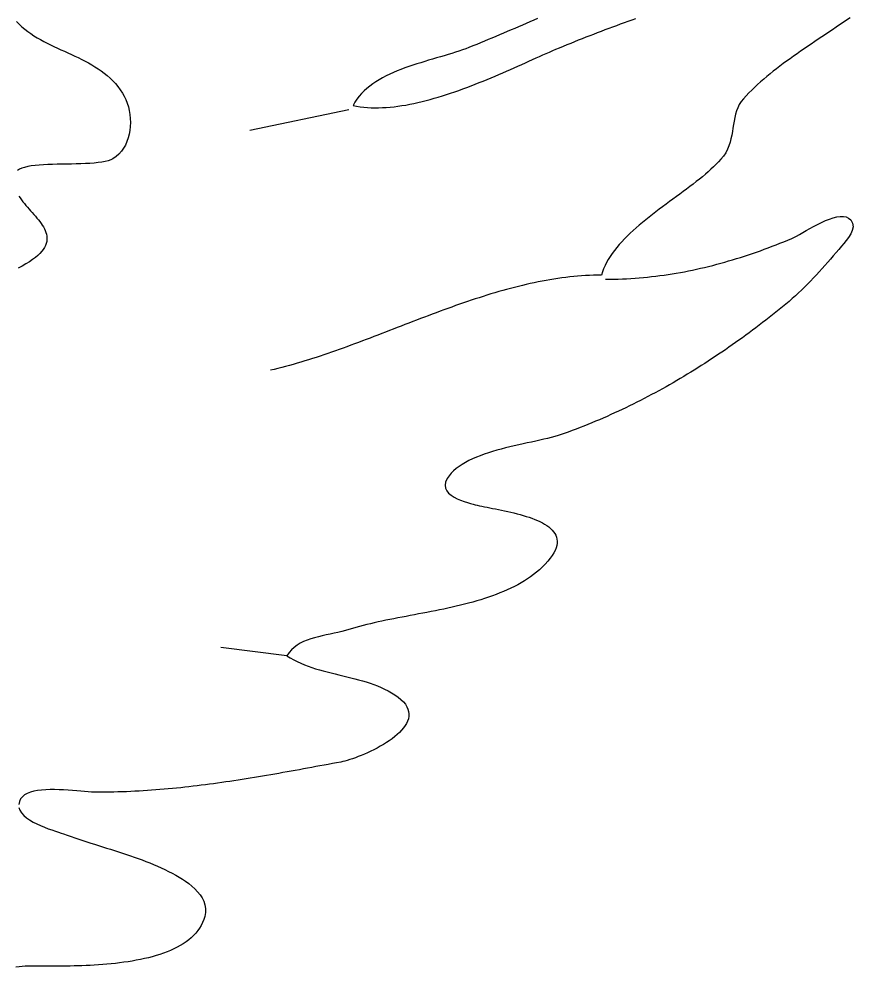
# Model space of a CAD drawing. Header units: millimetres. Extents: x 46 to 1464, y 30 to 1506.
# Drawn here: x 900.2 to 1101.8, y 728.8 to 957.9 of the extents above; entities that cross this region are included whole.
import ezdxf

# ---------------------------------------------------------------- set-up
doc = ezdxf.new("R2010")
doc.units = ezdxf.units.MM
doc.layers.add('0_0_0', color=3, linetype='Continuous')

msp = doc.modelspace()

# ---------------------------------------------------------------- linework, layer by layer
at = {"layer": '0_0_0'}
for points in [[(1101.1065, 958.2139), (1100.2681, 957.6286), (1099.4238, 957.0457), (1098.5746, 956.4647), (1097.7211, 955.8854), (1096.8643, 955.3072), (1096.0049, 954.7297), (1095.1436, 954.1526), (1094.2813, 953.5753), (1093.4188, 952.9976), (1092.5568, 952.4189), (1091.6962, 951.839), (1090.8377, 951.2572), (1089.9821, 950.6734), (1089.1302, 950.0869), (1088.2829, 949.4975), (1087.4408, 948.9047), (1086.6048, 948.3081), (1085.7757, 947.7073), (1084.9542, 947.1018), (1084.1412, 946.4913), (1083.3375, 945.8753), (1082.5438, 945.2534), (1081.7609, 944.6253), (1080.9896, 943.9905), (1080.2308, 943.3485), (1079.4851, 942.6991), (1078.7534, 942.0416), (1078.0365, 941.3759), (1077.3352, 940.7014), (1076.6502, 940.0177), (1075.9824, 939.3244), (1075.3326, 938.6211), (1074.7775, 937.9313), (1074.3203, 937.2094), (1073.9481, 936.4586), (1073.6482, 935.6823), (1073.4078, 934.8839), (1073.2142, 934.0666), (1073.0545, 933.2337), (1072.9161, 932.3887), (1072.7861, 931.5348), (1072.6519, 930.6753), (1072.5005, 929.8136), (1072.3193, 928.9531), (1072.0956, 928.097), (1071.8164, 927.2487), (1071.4692, 926.4116), (1071.041, 925.5888), (1070.5193, 924.7838), (1069.8911, 924), (1069.3359, 923.3942), (1068.7494, 922.7903), (1068.1334, 922.1879), (1067.4898, 921.5867), (1066.8204, 920.9865), (1066.1272, 920.387), (1065.4121, 919.7878), (1064.6769, 919.1888), (1063.9235, 918.5895), (1063.1539, 917.9897), (1062.3699, 917.3891), (1061.5734, 916.7874), (1060.7662, 916.1843), (1059.9504, 915.5795), (1059.1278, 914.9728), (1058.3002, 914.3638), (1057.4695, 913.7523), (1056.6378, 913.1379), (1055.8067, 912.5204), (1054.9783, 911.8995), (1054.1545, 911.2749), (1053.337, 910.6462), (1052.5278, 910.0132), (1051.7289, 909.3756), (1050.942, 908.7332), (1050.1691, 908.0855), (1049.412, 907.4324), (1048.6727, 906.7736), (1047.9531, 906.1086), (1047.255, 905.4373), (1046.5803, 904.7594), (1045.931, 904.0746), (1045.3088, 903.3825), (1044.7158, 902.6829), (1044.1538, 901.9755), (1043.6246, 901.26), (1043.1302, 900.536), (1042.6725, 899.8034), (1042.2533, 899.0619), (1041.8746, 898.311), (1041.5382, 897.5506), (1041.246, 896.7804), (1041, 896), (1040.0423, 895.9903), (1039.0849, 895.9669), (1038.1278, 895.93), (1037.1709, 895.8801), (1036.2143, 895.8172), (1035.2579, 895.7417), (1034.3018, 895.6539), (1033.3461, 895.5539), (1032.3906, 895.4422), (1031.4354, 895.319), (1030.4804, 895.1845), (1029.5258, 895.0389), (1028.5715, 894.8827), (1027.6176, 894.716), (1026.6639, 894.5392), (1025.7105, 894.3524), (1024.7575, 894.156), (1023.8048, 893.9502), (1022.8525, 893.7353), (1021.9005, 893.5116), (1020.9488, 893.2793), (1019.9975, 893.0387), (1019.0466, 892.7901), (1018.096, 892.5338), (1017.1458, 892.27), (1016.196, 891.999), (1015.2465, 891.7211), (1014.2974, 891.4365), (1013.3488, 891.1455), (1012.4005, 890.8484), (1011.4526, 890.5454), (1010.5051, 890.2369), (1009.558, 889.923), (1008.6113, 889.6041), (1007.6651, 889.2805), (1006.7193, 888.9523), (1005.7739, 888.6199), (1004.8289, 888.2836), (1003.8844, 887.9436), (1002.9403, 887.6001), (1001.9967, 887.2535), (1001.0535, 886.9041), (1000.1108, 886.552), (999.1686, 886.1976), (998.2268, 885.8412), (997.2855, 885.4829), (996.3447, 885.1231), (995.4044, 884.7621), (994.4645, 884.4001), (993.5252, 884.0374), (992.5863, 883.6743), (991.648, 883.311), (990.7102, 882.9478), (989.7729, 882.585), (988.8361, 882.2228), (987.8998, 881.8615), (986.9641, 881.5014), (986.0289, 881.1428), (985.0942, 880.7859), (984.1601, 880.431), (983.2266, 880.0784), (982.2936, 879.7283), (981.3611, 879.381), (980.4293, 879.0368), (979.498, 878.696), (978.5672, 878.3588), (977.6371, 878.0255), (976.7076, 877.6963), (975.7786, 877.3716), (974.8502, 877.0515), (973.9225, 876.7365), (972.9953, 876.4267), (972.0688, 876.1224), (971.1429, 875.8239), (970.2176, 875.5315), (969.2929, 875.2454), (968.3689, 874.9659), (967.4455, 874.6933), (966.5227, 874.4278), (965.6006, 874.1697), (964.6791, 873.9193), (963.7583, 873.6768), (962.8382, 873.4426), (961.9187, 873.2169), (961, 873)], [(1025.569, 958.0536), (1024.6579, 957.6462), (1023.7457, 957.2408), (1022.8323, 956.8376), (1021.9177, 956.4364), (1021.002, 956.0372), (1020.0852, 955.6399), (1019.1673, 955.2446), (1018.2482, 954.8512), (1017.3281, 954.4597), (1016.4069, 954.07), (1015.4846, 953.6821), (1014.5613, 953.2959), (1013.6369, 952.9115), (1012.7115, 952.5287), (1011.7851, 952.1476), (1010.8577, 951.7681), (1009.9293, 951.3902), (1009, 951.0139), (1008.2213, 950.7103), (1007.4139, 950.4155), (1006.58, 950.128), (1005.7222, 949.8463), (1004.8428, 949.569), (1003.9444, 949.2947), (1003.0294, 949.0219), (1002.1003, 948.7492), (1001.1594, 948.4752), (1000.2093, 948.1985), (999.2523, 947.9175), (998.291, 947.6309), (997.3278, 947.3373), (996.3652, 947.0351), (995.4055, 946.723), (994.4513, 946.3996), (993.505, 946.0634), (992.569, 945.7129), (991.6458, 945.3468), (990.7379, 944.9635), (989.8477, 944.5617), (988.9776, 944.14), (988.1301, 943.6969), (987.3076, 943.2309), (986.5127, 942.7407), (985.7477, 942.2247), (985.0151, 941.6817), (984.3174, 941.11), (983.6569, 940.5084), (983.0362, 939.8753), (982.4577, 939.2093), (981.9239, 938.5091), (981.4371, 937.7731), (981, 937), (981.8444, 936.8358), (982.7013, 936.7012), (983.57, 936.5956), (984.4499, 936.518), (985.3406, 936.4678), (986.2414, 936.444), (987.1519, 936.4459), (988.0714, 936.4727), (988.9995, 936.5236), (989.9356, 936.5978), (990.8791, 936.6945), (991.8296, 936.813), (992.7863, 936.9524), (993.7489, 937.1119), (994.7168, 937.2908), (995.6893, 937.4882), (996.6661, 937.7033), (997.6464, 937.9355), (998.6299, 938.1837), (999.6158, 938.4474), (1000.6038, 938.7256), (1001.5932, 939.0176), (1002.5835, 939.3226), (1003.5741, 939.6398), (1004.5646, 939.9684), (1005.5543, 940.3076), (1006.5427, 940.6566), (1007.5292, 941.0146), (1008.5134, 941.3809), (1009.4947, 941.7545), (1010.4725, 942.1348), (1011.4462, 942.5209), (1012.4154, 942.9121), (1013.3795, 943.3075), (1014.338, 943.7064), (1015.2902, 944.108), (1016.2357, 944.5114), (1017.1739, 944.9159), (1018.1042, 945.3206), (1019.0262, 945.7249), (1019.9392, 946.1278), (1020.8427, 946.5286), (1021.7363, 946.9265), (1022.6192, 947.3208), (1023.491, 947.7105), (1024.3512, 948.095), (1025.1992, 948.4734), (1026.0344, 948.8449), (1026.8563, 949.2088), (1027.6643, 949.5642), (1028.458, 949.9103), (1029.2367, 950.2464), (1030, 950.5717), (1030.9127, 950.9558), (1031.8266, 951.3364), (1032.7417, 951.7135), (1033.6578, 952.0874), (1034.5749, 952.4581), (1035.493, 952.8258), (1036.4121, 953.1905), (1037.332, 953.5524), (1038.2527, 953.9116), (1039.1742, 954.2682), (1040.0963, 954.6223), (1041.0192, 954.9741), (1041.9426, 955.3237), (1042.8666, 955.6711), (1043.7911, 956.0166), (1044.716, 956.3602), (1045.6413, 956.702), (1046.5669, 957.0422), (1047.4929, 957.3808), (1048.419, 957.7181), (1049.3454, 958.054)], [(899.6217, 957.3051), (900.2709, 956.649), (900.9457, 956.0291), (901.6443, 955.443), (902.3649, 954.8879), (903.1057, 954.3614), (903.8649, 953.8609), (904.6407, 953.3839), (905.4313, 952.9277), (906.2348, 952.4898), (907.0496, 952.0676), (907.8736, 951.6587), (908.7053, 951.2603), (909.5427, 950.87), (910.384, 950.4852), (911.2275, 950.1034), (912.0713, 949.7219), (912.9136, 949.3382), (913.7526, 948.9497), (914.5866, 948.5539), (915.4137, 948.1483), (916.232, 947.7302), (917.0399, 947.2971), (917.8355, 946.8464), (918.6169, 946.3755), (919.3824, 945.882), (920.1302, 945.3632), (920.8585, 944.8166), (921.5654, 944.2396), (922.2491, 943.6297), (922.908, 942.9842), (923.54, 942.3007), (924.1435, 941.5765), (924.7166, 940.8092), (925.2576, 939.9961), (925.6921, 939.2333), (926.0741, 938.4197), (926.402, 937.5627), (926.6741, 936.6699), (926.8888, 935.7489), (927.0443, 934.8074), (927.1391, 933.8527), (927.1716, 932.8927), (927.14, 931.9347), (927.0427, 930.9865), (926.8782, 930.0555), (926.6447, 929.1494), (926.3405, 928.2757), (925.9642, 927.4421), (925.514, 926.6561), (924.9882, 925.9252), (924.3852, 925.2572), (923.7035, 924.6595), (922.9413, 924.1397), (922.41, 923.8769), (921.7753, 923.6541), (921.0465, 923.4675), (920.2329, 923.3136), (919.3436, 923.1887), (918.3879, 923.0894), (917.375, 923.0121), (916.3142, 922.9531), (915.2147, 922.9088), (914.0858, 922.8757), (912.9367, 922.8502), (911.7766, 922.8288), (910.6149, 922.8078), (909.4606, 922.7836), (908.3232, 922.7526), (907.2117, 922.7114), (906.1355, 922.6562), (905.1038, 922.5836), (904.1258, 922.4899), (903.2108, 922.3715), (902.3681, 922.2249), (901.6068, 922.0465), (900.9362, 921.8326), (900.3655, 921.5798), (899.904, 921.2844)], [(956, 931), (980, 936)], [(900.2286, 915.1019), (900.527, 914.6425), (900.8477, 914.1876), (901.1875, 913.7366), (901.5432, 913.2894), (901.9114, 912.8454), (902.2891, 912.4044), (902.6729, 911.966), (903.0596, 911.5298), (903.446, 911.0955), (903.8289, 910.6626), (904.2049, 910.2308), (904.5709, 909.7997), (904.9237, 909.3691), (905.2599, 908.9384), (905.5764, 908.5073), (905.87, 908.0756), (906.1373, 907.6427), (906.3751, 907.2084), (906.5803, 906.7722), (906.7496, 906.3339), (906.8797, 905.8929), (906.9675, 905.4491), (907.0096, 905.0019), (907.0028, 904.5511), (906.9439, 904.0962), (906.8297, 903.6369), (906.657, 903.1728), (906.4224, 902.7036), (906.1228, 902.2289), (905.7549, 901.7484), (905.3155, 901.2615), (904.8013, 900.7681), (904.2092, 900.2677), (903.5358, 899.76), (902.778, 899.2445), (901.9325, 898.7209), (900.9961, 898.189), (900.04, 897.6986)], [(1042, 895), (1043.0271, 895.0053), (1044.0514, 895.0213), (1045.0728, 895.0478), (1046.0914, 895.0847), (1047.1074, 895.1321), (1048.1206, 895.1896), (1049.1311, 895.2574), (1050.1391, 895.3352), (1051.1446, 895.423), (1052.1475, 895.5208), (1053.148, 895.6283), (1054.1461, 895.7455), (1055.1419, 895.8724), (1056.1353, 896.0088), (1057.1265, 896.1546), (1058.1155, 896.3098), (1059.1023, 896.4743), (1060.087, 896.6479), (1061.0697, 896.8306), (1062.0503, 897.0223), (1063.029, 897.2228), (1064.0058, 897.4322), (1064.9807, 897.6503), (1065.9538, 897.877), (1066.9251, 898.1122), (1067.8947, 898.3558), (1068.8626, 898.6078), (1069.8289, 898.8681), (1070.7937, 899.1365), (1071.7569, 899.413), (1072.7186, 899.6974), (1073.6789, 899.9898), (1074.6378, 900.2899), (1075.5954, 900.5978), (1076.5517, 900.9132), (1077.5067, 901.2362), (1078.4606, 901.5666), (1079.4133, 901.9043), (1080.365, 902.2493), (1081.3155, 902.6015), (1082.2652, 902.9607), (1083.2138, 903.3268), (1084.1616, 903.6999), (1085.1085, 904.0798), (1086.0546, 904.4663), (1087, 904.8595), (1087.5283, 905.1052), (1088.1535, 905.4331), (1088.8632, 905.8278), (1089.6449, 906.2739), (1090.4865, 906.7562), (1091.3754, 907.2593), (1092.2995, 907.768), (1093.2463, 908.267), (1094.2034, 908.7409), (1095.1586, 909.1744), (1096.0995, 909.5523), (1097.0138, 909.8591), (1097.8891, 910.0797), (1098.713, 910.1987), (1099.4732, 910.2008), (1100.1574, 910.0707), (1100.7533, 909.793), (1101.2484, 909.3526), (1101.7078, 908.5396), (1101.8175, 907.6884), (1101.6469, 906.8208), (1101.2656, 905.9586), (1100.7433, 905.1236), (1100.1496, 904.3377), (1099.554, 903.6225), (1099.0262, 903), (1098.3726, 902.2136), (1097.7148, 901.4299), (1097.0524, 900.6492), (1096.3851, 899.872), (1095.7126, 899.0987), (1095.0346, 898.33), (1094.3508, 897.5662), (1093.6609, 896.8079), (1092.9646, 896.0555), (1092.2617, 895.3096), (1091.5517, 894.5705), (1090.8344, 893.8388), (1090.1094, 893.115), (1089.3766, 892.3995), (1088.6356, 891.6929), (1087.886, 890.9956), (1087.1276, 890.3081), (1086.3602, 889.6309), (1085.5832, 888.9644), (1084.7966, 888.3092), (1084, 887.6658), (1083.1918, 887.0258), (1082.383, 886.3904), (1081.5735, 885.7596), (1080.7632, 885.1334), (1079.9521, 884.5118), (1079.1401, 883.8948), (1078.3271, 883.2824), (1077.513, 882.6747), (1076.6979, 882.0716), (1075.8815, 881.4732), (1075.0638, 880.8794), (1074.2449, 880.2903), (1073.4245, 879.7059), (1072.6027, 879.1262), (1071.7793, 878.5512), (1070.9543, 877.9809), (1070.1276, 877.4153), (1069.2992, 876.8544), (1068.469, 876.2983), (1067.6368, 875.747), (1066.8027, 875.2003), (1065.9666, 874.6585), (1065.1284, 874.1214), (1064.288, 873.5892), (1063.4454, 873.0617), (1062.6004, 872.539), (1061.7531, 872.0212), (1060.9033, 871.5081), (1060.051, 870.9999), (1059.1962, 870.4966), (1058.3386, 869.9981), (1057.4784, 869.5044), (1056.6153, 869.0157), (1055.7494, 868.5318), (1054.8805, 868.0528), (1054.0086, 867.5787), (1053.1337, 867.1095), (1052.2556, 866.6452), (1051.3743, 866.1859), (1050.4897, 865.7315), (1049.6017, 865.282), (1048.7103, 864.8375), (1047.8155, 864.398), (1046.917, 863.9635), (1046.0149, 863.5339), (1045.1091, 863.1093), (1044.1996, 862.6898), (1043.2862, 862.2752), (1042.3689, 861.8657), (1041.4475, 861.4612), (1040.5222, 861.0617), (1039.5927, 860.6673), (1038.659, 860.278), (1037.7211, 859.8937), (1036.7788, 859.5145), (1035.8321, 859.1404), (1034.881, 858.7715), (1033.9253, 858.4076), (1032.9649, 858.0488), (1032, 857.6952), (1031.2875, 857.4506), (1030.5251, 857.2141), (1029.7166, 856.9842), (1028.8659, 856.7595), (1027.9768, 856.5385), (1027.0534, 856.3199), (1026.0995, 856.1022), (1025.1191, 855.884), (1024.1159, 855.6639), (1023.0939, 855.4405), (1022.057, 855.2124), (1021.0092, 854.9781), (1019.9542, 854.7363), (1018.8961, 854.4854), (1017.8387, 854.2242), (1016.7859, 853.9511), (1015.7416, 853.6648), (1014.7097, 853.3639), (1013.6941, 853.0469), (1012.6988, 852.7124), (1011.7276, 852.3589), (1010.7844, 851.9852), (1009.8731, 851.5897), (1008.9976, 851.1711), (1008.1619, 850.7279), (1007.3697, 850.2587), (1006.6251, 849.7622), (1005.9319, 849.2367), (1005.2941, 848.6811), (1004.7154, 848.0938), (1004.1999, 847.4734), (1003.7515, 846.8186), (1003.3503, 845.9713), (1003.2148, 845.1989), (1003.3127, 844.498), (1003.6116, 843.8649), (1004.079, 843.2962), (1004.6826, 842.7884), (1005.39, 842.3378), (1006.1688, 841.9411), (1006.9866, 841.5946), (1007.811, 841.2949), (1008.6096, 841.0384), (1009.3501, 840.8217), (1010, 840.6412), (1010.4714, 840.5173), (1010.9827, 840.3936), (1011.5308, 840.2694), (1012.1126, 840.144), (1012.7252, 840.0169), (1013.3653, 839.8873), (1014.0301, 839.7547), (1014.7165, 839.6184), (1015.4213, 839.4778), (1016.1417, 839.3322), (1016.8744, 839.181), (1017.6165, 839.0235), (1018.365, 838.8591), (1019.1167, 838.6873), (1019.8686, 838.5072), (1020.6178, 838.3183), (1021.361, 838.1201), (1022.0954, 837.9117), (1022.8178, 837.6926), (1023.5252, 837.4621), (1024.2145, 837.2197), (1024.8828, 836.9646), (1025.5269, 836.6962), (1026.1438, 836.4139), (1026.7305, 836.1171), (1027.2839, 835.805), (1027.801, 835.4772), (1028.2787, 835.1328), (1028.714, 834.7714), (1029.1038, 834.3922), (1029.4451, 833.9946), (1029.7348, 833.578), (1029.9699, 833.1418), (1030.1473, 832.6852), (1030.2641, 832.2077), (1030.3171, 831.7086), (1030.3033, 831.1873), (1030.2196, 830.6432), (1030.0631, 830.0755), (1029.8306, 829.4837), (1029.5192, 828.8671), (1029.1257, 828.2252), (1028.6471, 827.5571), (1028.0804, 826.8624), (1027.4225, 826.1404), (1026.6705, 825.3904), (1026.0155, 824.7886), (1025.3361, 824.21), (1024.6329, 823.6537), (1023.907, 823.1191), (1023.159, 822.6056), (1022.39, 822.1125), (1021.6008, 821.6392), (1020.7922, 821.1849), (1019.9652, 820.7491), (1019.1205, 820.331), (1018.259, 819.93), (1017.3817, 819.5454), (1016.4893, 819.1767), (1015.5828, 818.823), (1014.6629, 818.4838), (1013.7307, 818.1584), (1012.7869, 817.8462), (1011.8324, 817.5464), (1010.868, 817.2584), (1009.8947, 816.9816), (1008.9133, 816.7153), (1007.9247, 816.4588), (1006.9297, 816.2115), (1005.9291, 815.9727), (1004.924, 815.7418), (1003.9151, 815.518), (1002.9033, 815.3008), (1001.8894, 815.0895), (1000.8744, 814.8833), (999.8591, 814.6818), (998.8443, 814.4841), (997.8309, 814.2896), (996.8199, 814.0977), (995.812, 813.9077), (994.8081, 813.719), (993.8091, 813.5309), (992.8159, 813.3426), (991.8293, 813.1537), (990.8502, 812.9634), (989.8794, 812.771), (988.9179, 812.5758), (987.9664, 812.3774), (987.0259, 812.1748), (986.0972, 811.9676), (985.1812, 811.755), (984.2787, 811.5365), (983.3907, 811.3112), (982.5179, 811.0786), (981.6613, 810.838), (980.8217, 810.5887), (980, 810.3302), (979.1388, 810.0722), (978.2462, 809.8405), (977.3286, 809.6281), (976.3926, 809.4279), (975.4447, 809.2331), (974.4914, 809.0366), (973.5392, 808.8313), (972.5946, 808.6104), (971.6641, 808.3668), (970.7543, 808.0935), (969.8716, 807.7836), (969.0226, 807.43), (968.2137, 807.0258), (967.4516, 806.5639), (966.7426, 806.0373), (966.0933, 805.4392), (965.5103, 804.7624), (965, 804), (949, 806)], [(965, 804), (965.8066, 803.4926), (966.6335, 803.0241), (967.4791, 802.5916), (968.3418, 802.1921), (969.2201, 801.8228), (970.1127, 801.4808), (971.0178, 801.1633), (971.9341, 800.8673), (972.86, 800.5901), (973.7939, 800.3287), (974.7345, 800.0803), (975.6802, 799.8419), (976.6294, 799.6108), (977.5808, 799.3841), (978.5326, 799.1588), (979.4835, 798.9321), (980.432, 798.7012), (981.3765, 798.4632), (982.3155, 798.2151), (983.2475, 797.9542), (984.171, 797.6775), (985.0845, 797.3822), (985.9865, 797.0655), (986.8754, 796.7243), (987.7498, 796.356), (988.6082, 795.9575), (989.449, 795.5261), (990.2707, 795.0588), (991.0719, 794.5528), (991.851, 794.0053), (992.5609, 793.4309), (993.1509, 792.8531), (993.6261, 792.273), (993.9915, 791.6915), (994.2521, 791.1096), (994.413, 790.5283), (994.4794, 789.9487), (994.4561, 789.3716), (994.3484, 788.7982), (994.1613, 788.2293), (993.8997, 787.6661), (993.5689, 787.1095), (993.1738, 786.5604), (992.7196, 786.02), (992.2112, 785.4892), (991.6538, 784.9689), (991.0524, 784.4602), (990.412, 783.9642), (989.7378, 783.4817), (989.0348, 783.0138), (988.308, 782.5614), (987.5626, 782.1257), (986.8035, 781.7075), (986.0359, 781.3079), (985.2648, 780.9279), (984.4953, 780.5685), (983.7324, 780.2306), (982.9812, 779.9152), (982.2467, 779.6235), (981.5341, 779.3563), (980.8483, 779.1146), (980.1945, 778.8996), (979.5777, 778.712), (979.003, 778.5531), (978.4754, 778.4236), (978, 778.3248), (976.9936, 778.1374), (975.9891, 777.9503), (974.9863, 777.7635), (973.9851, 777.5771), (972.9854, 777.3912), (971.9872, 777.2059), (970.9904, 777.0213), (969.9949, 776.8376), (969.0006, 776.6548), (968.0075, 776.473), (967.0153, 776.2923), (966.0242, 776.1129), (965.0339, 775.9348), (964.0445, 775.7582), (963.0557, 775.5831), (962.0676, 775.4097), (961.08, 775.2381), (960.0929, 775.0683), (959.1062, 774.9004), (958.1198, 774.7347), (957.1336, 774.5711), (956.1475, 774.4098), (955.1615, 774.2509), (954.1755, 774.0945), (953.1893, 773.9407), (952.203, 773.7896), (951.2164, 773.6413), (950.2294, 773.4959), (949.2419, 773.3535), (948.254, 773.2142), (947.2654, 773.0781), (946.2761, 772.9454), (945.2861, 772.8161), (944.2951, 772.6903), (943.3033, 772.5682), (942.3104, 772.4498), (941.3164, 772.3353), (940.3212, 772.2247), (939.3248, 772.1182), (938.327, 772.0158), (937.3277, 771.9177), (936.3269, 771.824), (935.3245, 771.7347), (934.3205, 771.65), (933.3146, 771.57), (932.3069, 771.4948), (931.2972, 771.4245), (930.2856, 771.3591), (929.2718, 771.2989), (928.2558, 771.2439), (927.2376, 771.1941), (926.217, 771.1498), (925.194, 771.111), (924.1684, 771.0779), (923.1403, 771.0504), (922.1094, 771.0288), (921.0758, 771.0131), (920.0393, 771.0035), (919, 771), (918.4181, 771.0144), (917.7328, 771.0544), (916.9556, 771.1146), (916.0984, 771.1894), (915.1729, 771.2735), (914.1907, 771.3613), (913.1636, 771.4474), (912.1034, 771.5262), (911.0217, 771.5924), (909.9304, 771.6404), (908.841, 771.6649), (907.7654, 771.6602), (906.7153, 771.621), (905.7024, 771.5418), (904.7384, 771.4171), (903.8351, 771.2414), (903.0041, 771.0093), (902.2573, 770.7153), (901.6063, 770.3539), (901.0629, 769.9197), (900.6387, 769.4071), (900.3457, 768.8109), (900.1836, 768.0498)], [(900.2291, 767.3293), (900.4605, 766.6487), (900.8559, 766.0074), (901.3935, 765.4046), (902.0514, 764.8398), (902.808, 764.3123), (903.6414, 763.8215), (904.5298, 763.3666), (905.4513, 762.9471), (906.3842, 762.5624), (907.3068, 762.2117), (908.1971, 761.8944), (909.0333, 761.6099), (909.7938, 761.3576), (910.4566, 761.1367), (911, 760.9467), (911.9208, 760.614), (912.8488, 760.2888), (913.7832, 759.9699), (914.7235, 759.6565), (915.6689, 759.3477), (916.6188, 759.0426), (917.5725, 758.7403), (918.5293, 758.4399), (919.4885, 758.1405), (920.4494, 757.8411), (921.4115, 757.5408), (922.3739, 757.2389), (923.3361, 756.9342), (924.2973, 756.626), (925.2569, 756.3134), (926.2142, 755.9953), (927.1685, 755.671), (928.1192, 755.3395), (929.0655, 754.9999), (930.0068, 754.6513), (930.9425, 754.2927), (931.8718, 753.9234), (932.794, 753.5424), (933.7086, 753.1487), (934.6147, 752.7414), (935.5118, 752.3198), (936.3992, 751.8828), (937.2761, 751.4295), (938.142, 750.9591), (938.9961, 750.4706), (939.756, 750.0069), (940.529, 749.495), (941.2985, 748.936), (942.0478, 748.3309), (942.7604, 747.6809), (943.4198, 746.9872), (944.0092, 746.2508), (944.5121, 745.4729), (944.912, 744.6547), (945.1922, 743.7972), (945.3361, 742.9016), (945.3272, 741.969), (945.1489, 741.0007), (944.9138, 740.2536), (944.6257, 739.5381), (944.2863, 738.8534), (943.8976, 738.1989), (943.4613, 737.5739), (942.9794, 736.9778), (942.4536, 736.4098), (941.8858, 735.8692), (941.278, 735.3555), (940.6318, 734.8678), (939.9492, 734.4057), (939.2321, 733.9682), (938.4821, 733.5549), (937.7014, 733.1649), (936.8915, 732.7977), (936.0545, 732.4525), (935.1922, 732.1288), (934.3063, 731.8257), (933.3989, 731.5426), (932.4716, 731.2789), (931.5264, 731.0338), (930.5651, 730.8067), (929.5896, 730.5969), (928.6016, 730.4038), (927.6032, 730.2266), (926.596, 730.0647), (925.582, 729.9173), (924.563, 729.7839), (923.5408, 729.6638), (922.5174, 729.5562), (921.4945, 729.4605), (920.474, 729.376), (919.4577, 729.3021), (918.4476, 729.238), (917.4454, 729.1831), (916.453, 729.1366), (915.4722, 729.0981), (914.5049, 729.0666), (913.553, 729.0416), (912.6183, 729.0225), (911.7026, 729.0084), (910.8078, 728.9988), (909.9358, 728.9929), (909.0883, 728.9901), (908.2673, 728.9897), (907.4745, 728.991), (906.712, 728.9934), (905.9814, 728.9962), (905.2846, 728.9987), (904.6235, 729.0001), (904, 729), (903.579, 728.9979), (903.0568, 728.9912), (902.4495, 728.9766), (901.7732, 728.9508), (901.044, 728.9106), (900.2782, 728.8529), (899.4919, 728.7743)]]:
    msp.add_lwpolyline(points, dxfattribs=at)

doc.saveas('drawing.dxf')
